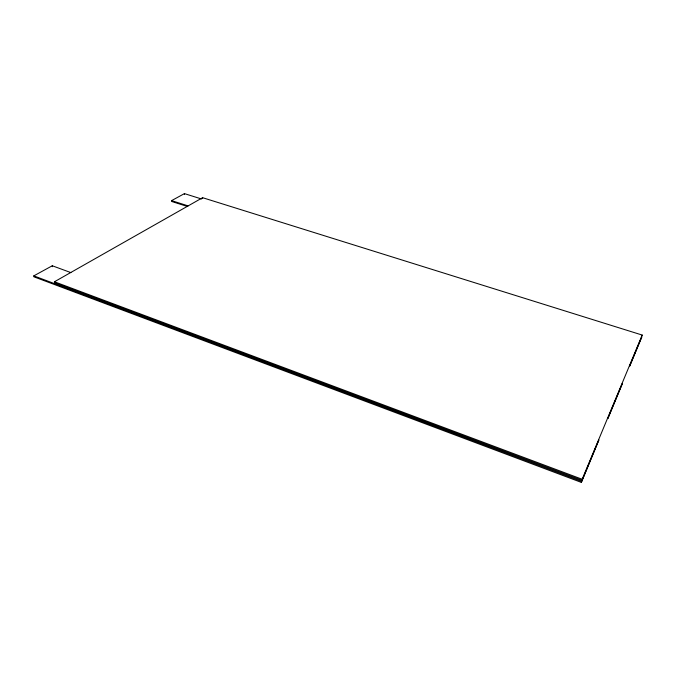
<?xml version="1.0" encoding="UTF-8"?>
<svg xmlns="http://www.w3.org/2000/svg" width="676" height="676" viewBox="0 0 676 676"><rect width="100%" height="100%" fill="white"/><g stroke="black" fill="none" stroke-linecap="round" stroke-linejoin="round"><path stroke-width="1.01" d="M201.558 198.981L184.43 193.615L171.594 200.628L171.586 201.44L187.142 206.391M184.421 194.418L184.43 193.615M202.58 198.49L202.597 197.688L642.2 335.059L641.921 335.947M581.749 480.264L582.061 479.233L54.435 281.774L54.494 282.712L581.749 480.264L642.2 335.059M581.318 482.385L598.835 440.051L581.318 482.385L33.876 276.797L33.8 275.867L52.28 265.769L70.904 272.605M54.435 281.774L202.597 197.688M171.594 200.628L188.131 205.893M33.8 275.867L581.63 481.354M52.28 265.769L52.339 266.69M608.197 417.557L607.901 418.52L622.292 383.714L608.197 417.557M630.04 365.108L629.762 366.02L641.803 336.876L630.04 365.108"/></g></svg>
